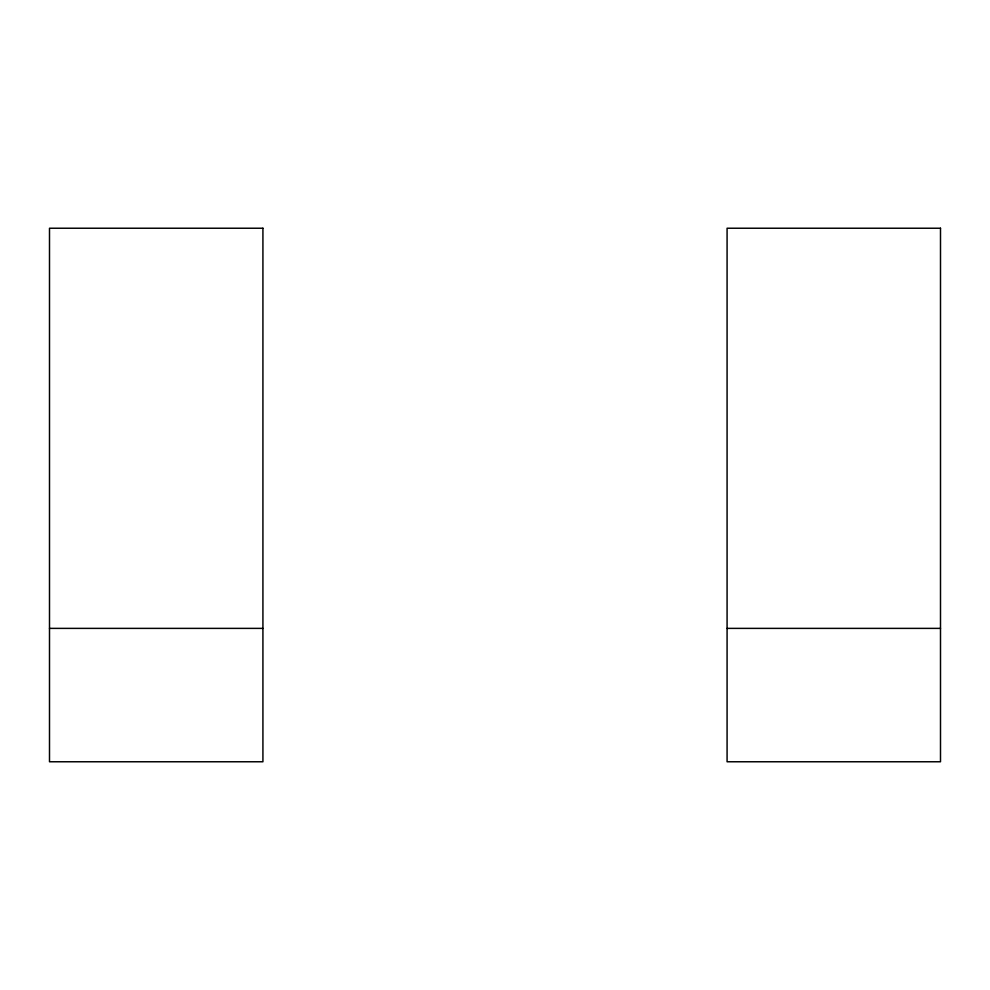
<?xml version="1.0" encoding="UTF-8"?>
<svg xmlns="http://www.w3.org/2000/svg" width="990" height="990" viewBox="0 0 990 990"><rect width="100%" height="100%" fill="white"/><g stroke="black" fill="none" stroke-linecap="round" stroke-linejoin="round"><path stroke-width="1.49" d="M49.5 628.378L262.919 628.378M727.081 628.378L940.5 628.378M262.919 228.232L49.5 228.232L49.5 761.768L262.919 761.768L262.919 228.232M940.5 228.232L727.081 228.232L727.081 761.768L940.5 761.768L940.5 228.232"/></g></svg>
